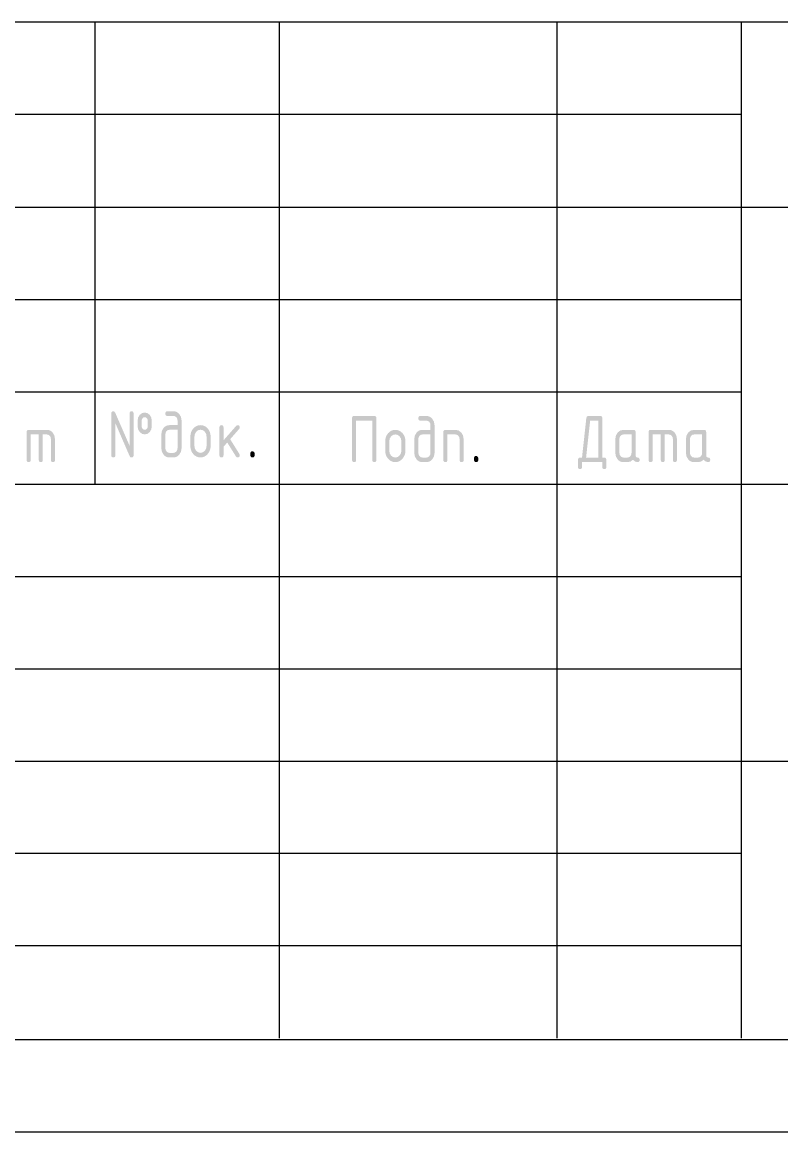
# Model space of a CAD drawing. Header units: millimetres. Extents: x -13069 to 207500, y -71366 to 56785.
# Drawn here: x 33518 to 37626, y -71366 to -65361 of the extents above; entities that cross this region are included whole.
import ezdxf

# ---------------------------------------------------------------- set-up
doc = ezdxf.new("R2010")
doc.units = ezdxf.units.MM

msp = doc.modelspace()

# ---------------------------------------------------------------- hatches: boundary and pattern name
h = msp.add_hatch(color=7)
h.paths.add_polyline_path([(34021.703, -67474.083), (34099.314, -67652.181), (34099.314, -67479.32), (34100.005, -67473.821), (34102.077, -67469.894), (34105.523, -67467.538), (34110.338, -67466.752), (34115.185, -67467.538), (34118.648, -67469.894), (34120.725, -67473.821), (34121.418, -67479.32), (34121.418, -67704.216), (34120.725, -67709.662), (34118.648, -67713.476), (34115.185, -67715.719), (34110.338, -67716.453), (34104.399, -67715.047), (34100.527, -67710.499), (34022.64, -67531.024), (34022.64, -67704.216), (34021.948, -67709.662), (34019.877, -67713.476), (34016.431, -67715.719), (34011.616, -67716.453), (34006.768, -67715.719), (34003.306, -67713.476), (34001.229, -67709.662), (34000.536, -67704.216), (34000.536, -67479.32), (34001.229, -67473.821), (34003.306, -67469.894), (34006.768, -67467.538), (34011.616, -67466.752), (34017.569, -67468.578)])
h.paths.add_polyline_path([(34198.092, -67548.111), (34198.092, -67517.354), (34196.92, -67510.078), (34193.186, -67504.124), (34187.949, -67499.866), (34181.555, -67498.502), (34175.237, -67499.866), (34169.869, -67504.124), (34166.417, -67510.078), (34165.239, -67517.354), (34165.239, -67548.111), (34166.417, -67555.27), (34169.869, -67561.396), (34175.237, -67565.316), (34181.555, -67566.632), (34187.949, -67565.316), (34193.186, -67561.396), (34196.92, -67555.146)])
h.paths.add_polyline_path([(34219.865, -67548.111), (34217.122, -67564.793), (34208.84, -67578.869), (34196.479, -67588.584), (34181.555, -67591.768), (34166.914, -67588.584), (34154.546, -67578.869), (34145.995, -67564.793), (34143.191, -67548.111), (34143.191, -67517.354), (34145.995, -67500.535), (34154.546, -67486.32), (34166.914, -67476.867), (34181.555, -67473.697), (34196.479, -67476.867), (34208.84, -67486.32), (34217.122, -67500.535), (34219.865, -67517.354)])
h = msp.add_hatch(color=7)
h.paths.add_polyline_path([(34381.271, -67516.692), (34381.271, -67666.512), (34378.054, -67685.888), (34368.428, -67702.121), (34361.642, -67708.5), (34354.2, -67712.966), (34346.127, -67715.593), (34337.45, -67716.453), (34315.346, -67716.453), (34306.483, -67715.593), (34298.348, -67712.966), (34290.968, -67708.5), (34284.368, -67702.121), (34274.694, -67685.888), (34271.469, -67666.512), (34271.469, -67591.768), (34274.694, -67572.392), (34284.368, -67556.159), (34291.084, -67549.943), (34298.451, -67545.459), (34306.522, -67542.741), (34315.346, -67541.828), (34359.223, -67541.828), (34359.223, -67516.692), (34357.645, -67506.984), (34353.049, -67498.888), (34345.952, -67493.672), (34337.45, -67491.887), (34304.322, -67491.887), (34299.666, -67491.102), (34296.302, -67488.746), (34294.26, -67484.818), (34293.573, -67479.32), (34294.26, -67473.821), (34296.302, -67469.894), (34299.666, -67467.538), (34304.322, -67466.752), (34337.45, -67466.752), (34346.313, -67467.663), (34354.448, -67470.404), (34361.828, -67474.984), (34368.428, -67481.414), (34378.054, -67497.338)])
h.paths.add_polyline_path([(34359.223, -67666.512), (34359.223, -67566.963), (34315.346, -67566.963), (34306.837, -67568.768), (34299.692, -67573.963), (34295.123, -67582.08), (34293.573, -67591.768), (34293.573, -67666.512), (34295.165, -67676.076), (34300.022, -67684.317), (34307.126, -67689.822), (34315.346, -67691.648), (34337.45, -67691.648), (34345.794, -67689.822), (34352.774, -67684.317), (34357.611, -67676.2)])
h = msp.add_hatch(color=7)
h.dxf.hatch_style = 2
h.paths.add_polyline_path([(35315.486, -67492.152), (35425.288, -67492.152), (35429.944, -67492.938), (35433.308, -67495.294), (35435.349, -67499.221), (35436.036, -67504.72), (35436.036, -67729.616), (35435.349, -67735.062), (35433.308, -67738.876), (35429.944, -67741.119), (35425.288, -67741.853), (35420.44, -67741.119), (35416.978, -67738.876), (35414.901, -67735.062), (35414.208, -67729.616), (35414.208, -67517.287), (35326.51, -67517.287), (35326.51, -67729.616), (35325.818, -67735.062), (35323.747, -67738.876), (35320.301, -67741.119), (35315.486, -67741.853), (35310.638, -67741.119), (35307.176, -67738.876), (35305.099, -67735.062), (35304.406, -67729.616), (35304.406, -67504.72), (35305.099, -67499.221), (35307.176, -67495.294), (35310.638, -67492.938)])
h = msp.add_hatch(color=7)
h.paths.add_polyline_path([(35751.1, -67542.092), (35751.1, -67691.912), (35747.883, -67711.288), (35738.257, -67727.521), (35731.471, -67733.9), (35724.029, -67738.366), (35715.956, -67740.993), (35707.279, -67741.853), (35685.175, -67741.853), (35676.312, -67740.993), (35668.177, -67738.366), (35660.797, -67733.9), (35654.197, -67727.521), (35644.523, -67711.288), (35641.298, -67691.912), (35641.298, -67617.168), (35644.523, -67597.792), (35654.197, -67581.559), (35660.913, -67575.343), (35668.28, -67570.859), (35676.35, -67568.141), (35685.175, -67567.228), (35729.052, -67567.228), (35729.052, -67542.092), (35727.474, -67532.384), (35722.878, -67524.288), (35715.781, -67519.072), (35707.279, -67517.287), (35674.151, -67517.287), (35669.495, -67516.502), (35666.13, -67514.146), (35664.089, -67510.218), (35663.402, -67504.72), (35664.089, -67499.221), (35666.13, -67495.294), (35669.495, -67492.938), (35674.151, -67492.152), (35707.279, -67492.152), (35716.142, -67493.063), (35724.277, -67495.804), (35731.657, -67500.384), (35738.257, -67506.814), (35747.883, -67522.738)])
h.paths.add_polyline_path([(35729.052, -67691.912), (35729.052, -67592.363), (35685.175, -67592.363), (35676.666, -67594.168), (35669.52, -67599.363), (35664.952, -67607.48), (35663.402, -67617.168), (35663.402, -67691.912), (35664.994, -67701.476), (35669.851, -67709.717), (35676.955, -67715.222), (35685.175, -67717.048), (35707.279, -67717.048), (35715.623, -67715.222), (35722.602, -67709.717), (35727.439, -67701.6)])
h = msp.add_hatch(color=7)
h.paths.add_polyline_path([(36659.47, -67717.048), (36668.978, -67717.137), (36673.856, -67717.764), (36679.651, -67721.685), (36681.518, -67729.285), (36681.518, -67766.988), (36680.827, -67772.486), (36678.755, -67776.414), (36675.309, -67778.77), (36670.494, -67779.556), (36665.655, -67778.77), (36662.212, -67776.414), (36660.153, -67772.486), (36659.47, -67766.988), (36659.47, -67741.853), (36549.943, -67741.853), (36549.943, -67766.988), (36549.251, -67772.486), (36547.18, -67776.414), (36543.734, -67778.77), (36538.919, -67779.556), (36534.072, -67778.77), (36530.609, -67776.414), (36528.532, -67772.486), (36527.839, -67766.988), (36527.839, -67729.285), (36529.727, -67721.685), (36535.501, -67717.764), (36540.373, -67717.137), (36549.667, -67717.048), (36572.929, -67503.672), (36576.119, -67495.018), (36582.74, -67492.152), (36648.721, -67492.152), (36653.377, -67492.938), (36656.741, -67495.294), (36658.782, -67499.221), (36659.47, -67504.72)])
h.paths.add_polyline_path([(36637.641, -67717.048), (36637.641, -67517.287), (36593.82, -67517.287), (36571.716, -67717.048)])
h = msp.add_hatch(color=7)
h.paths.add_polyline_path([(34428.847, -67654.275), (34428.847, -67604.335), (34429.832, -67591.751), (34432.802, -67580.185), (34437.777, -67569.601), (34444.777, -67559.963), (34453.246, -67551.99), (34462.547, -67546.327), (34472.706, -67542.948), (34483.748, -67541.828), (34494.814, -67542.943), (34504.97, -67546.286), (34514.258, -67551.85), (34522.719, -67559.632), (34529.743, -67569.276), (34534.715, -67579.896), (34537.672, -67591.56), (34538.649, -67604.335), (34538.649, -67654.275), (34537.62, -67666.668), (34534.549, -67678.136), (34529.464, -67688.684), (34522.388, -67698.318), (34514.072, -67706.29), (34504.805, -67711.953), (34494.669, -67715.332), (34483.748, -67716.453), (34472.706, -67715.332), (34462.547, -67711.953), (34453.246, -67706.29), (34444.777, -67698.318), (34437.777, -67688.684), (34432.802, -67678.136), (34429.832, -67666.668)])
h.paths.add_polyline_path([(34516.601, -67653.945), (34516.601, -67604.005), (34514.279, -67589.666), (34507.12, -67577.436), (34496.447, -67569.285), (34483.748, -67566.632), (34471.077, -67569.285), (34460.432, -67577.436), (34453.273, -67589.666), (34450.951, -67604.005), (34450.951, -67653.945), (34453.273, -67668.524), (34460.432, -67680.458), (34471.077, -67688.802), (34483.748, -67691.648), (34496.447, -67688.802), (34507.12, -67680.458), (34514.279, -67668.38)])
h = msp.add_hatch(color=7)
h.dxf.hatch_style = 2
h.paths.add_polyline_path([(34608.328, -67623.904), (34677.341, -67545.3), (34680.737, -67542.654), (34685.002, -67541.828), (34689.841, -67542.608), (34693.285, -67544.928), (34695.343, -67548.757), (34696.027, -67554.065), (34695.152, -67558.812), (34692.664, -67562.774), (34644.543, -67617.95), (34693.932, -67696.884), (34696.027, -67704.216), (34695.343, -67709.662), (34693.285, -67713.476), (34689.841, -67715.719), (34685.002, -67716.453), (34679.718, -67715.137), (34675.797, -67711.216), (34628.558, -67635.755), (34608.328, -67659.181), (34608.328, -67704.216), (34607.637, -67709.662), (34605.565, -67713.476), (34602.12, -67715.719), (34597.304, -67716.453), (34592.457, -67715.719), (34588.995, -67713.476), (34586.917, -67709.662), (34586.225, -67704.216), (34586.225, -67554.065), (34586.917, -67548.757), (34588.995, -67544.928), (34592.457, -67542.608), (34597.304, -67541.828), (34602.12, -67542.608), (34605.565, -67544.928), (34607.637, -67548.757), (34608.328, -67554.065)])
h = msp.add_hatch(color=7)
h.dxf.hatch_style = 2
h.paths.add_polyline_path([(33553.146, -67567.228), (33651.869, -67567.228), (33660.717, -67568.141), (33668.791, -67570.859), (33676.162, -67575.343), (33682.902, -67581.559), (33692.528, -67597.792), (33695.745, -67617.168), (33695.745, -67729.616), (33695.054, -67735.062), (33692.982, -67738.876), (33689.536, -67741.119), (33684.721, -67741.853), (33679.882, -67741.119), (33676.439, -67738.876), (33674.381, -67735.062), (33673.697, -67729.616), (33673.697, -67617.168), (33672.119, -67607.48), (33667.523, -67599.363), (33660.419, -67594.024), (33651.869, -67592.363), (33629.82, -67592.363), (33629.82, -67729.616), (33629.128, -67735.062), (33627.057, -67738.876), (33623.611, -67741.119), (33618.796, -67741.853), (33614.116, -67741.119), (33610.755, -67738.876), (33608.727, -67735.062), (33608.047, -67729.616), (33608.047, -67592.363), (33564.17, -67592.363), (33564.17, -67729.616), (33563.479, -67735.062), (33561.407, -67738.876), (33557.961, -67741.119), (33553.146, -67741.853), (33548.299, -67741.119), (33544.836, -67738.876), (33542.759, -67735.062), (33542.067, -67729.616), (33542.067, -67579.465), (33542.759, -67574.157), (33544.836, -67570.328), (33548.299, -67568.008)])
h = msp.add_hatch(color=7)
h.paths.add_polyline_path([(35483.747, -67679.675), (35483.747, -67629.735), (35484.732, -67617.151), (35487.702, -67605.585), (35492.677, -67595.001), (35499.677, -67585.363), (35508.146, -67577.39), (35517.447, -67571.727), (35527.606, -67568.348), (35538.648, -67567.228), (35549.714, -67568.343), (35559.87, -67571.686), (35569.158, -67577.25), (35577.619, -67585.032), (35584.643, -67594.676), (35589.615, -67605.296), (35592.572, -67616.96), (35593.549, -67629.735), (35593.549, -67679.675), (35592.52, -67692.068), (35589.449, -67703.536), (35584.364, -67714.084), (35577.288, -67723.718), (35568.972, -67731.69), (35559.704, -67737.353), (35549.569, -67740.732), (35538.648, -67741.853), (35527.606, -67740.732), (35517.447, -67737.353), (35508.146, -67731.69), (35499.677, -67723.718), (35492.677, -67714.084), (35487.702, -67703.536), (35484.732, -67692.068)])
h.paths.add_polyline_path([(35571.5, -67679.345), (35571.5, -67629.405), (35569.178, -67615.066), (35562.02, -67602.836), (35551.347, -67594.685), (35538.648, -67592.032), (35525.977, -67594.685), (35515.332, -67602.836), (35508.173, -67615.066), (35505.851, -67629.405), (35505.851, -67679.345), (35508.173, -67693.924), (35515.332, -67705.858), (35525.977, -67714.202), (35538.648, -67717.048), (35551.347, -67714.202), (35562.02, -67705.858), (35569.178, -67693.78)])
h = msp.add_hatch(color=7)
h.dxf.hatch_style = 2
h.paths.add_polyline_path([(35798.849, -67729.616), (35798.849, -67579.465), (35799.542, -67574.157), (35801.619, -67570.328), (35805.082, -67568.008), (35809.929, -67567.228), (35864.83, -67567.228), (35881.58, -67570.859), (35895.808, -67581.559), (35905.434, -67597.792), (35908.651, -67617.168), (35908.651, -67729.616), (35907.968, -67735.062), (35905.909, -67738.876), (35902.466, -67741.119), (35897.627, -67741.853), (35892.812, -67741.119), (35889.366, -67738.876), (35887.294, -67735.062), (35886.603, -67729.616), (35886.603, -67617.168), (35885.025, -67607.48), (35880.429, -67599.363), (35873.332, -67594.024), (35864.83, -67592.363), (35820.953, -67592.363), (35820.953, -67729.616), (35820.262, -67735.062), (35818.19, -67738.876), (35814.744, -67741.119), (35809.929, -67741.853), (35805.082, -67741.119), (35801.619, -67738.876), (35799.542, -67735.062)])
h = msp.add_hatch(color=7)
h.paths.add_polyline_path([(36817.743, -67592.363), (36773.866, -67592.363), (36765.357, -67594.168), (36758.212, -67599.363), (36753.643, -67607.48), (36752.093, -67617.168), (36752.093, -67691.912), (36753.685, -67701.476), (36758.542, -67709.717), (36765.646, -67715.222), (36773.866, -67717.048), (36795.97, -67717.048), (36804.314, -67715.222), (36811.294, -67709.717), (36816.131, -67701.6), (36817.743, -67691.912)])
h.paths.add_polyline_path([(36861.62, -67729.616), (36860.932, -67735.062), (36858.891, -67738.876), (36855.527, -67741.119), (36850.871, -67741.853), (36836.815, -67738.669), (36825.736, -67728.954), (36812.114, -67738.669), (36795.97, -67741.853), (36773.866, -67741.853), (36765.003, -67740.993), (36756.868, -67738.366), (36749.488, -67733.9), (36742.888, -67727.521), (36733.214, -67711.432), (36729.989, -67691.912), (36729.989, -67617.168), (36733.214, -67597.792), (36742.888, -67581.559), (36756.868, -67570.859), (36773.866, -67567.228), (36828.767, -67567.228), (36833.606, -67568.008), (36837.049, -67570.328), (36839.108, -67574.157), (36839.792, -67579.465), (36839.792, -67704.48), (36840.484, -67709.979), (36842.561, -67713.906), (36846.024, -67716.262), (36850.871, -67717.048), (36855.527, -67717.833), (36858.891, -67720.19), (36860.932, -67724.117)])
h = msp.add_hatch(color=7)
h.dxf.hatch_style = 2
h.paths.add_polyline_path([(36921.122, -67567.228), (37019.845, -67567.228), (37028.694, -67568.141), (37036.767, -67570.859), (37044.138, -67575.343), (37050.879, -67581.559), (37060.504, -67597.792), (37063.722, -67617.168), (37063.722, -67729.616), (37063.03, -67735.062), (37060.959, -67738.876), (37057.513, -67741.119), (37052.698, -67741.853), (37047.859, -67741.119), (37044.416, -67738.876), (37042.357, -67735.062), (37041.673, -67729.616), (37041.673, -67617.168), (37040.095, -67607.48), (37035.5, -67599.363), (37028.396, -67594.024), (37019.845, -67592.363), (36997.796, -67592.363), (36997.796, -67729.616), (36997.105, -67735.062), (36995.034, -67738.876), (36991.588, -67741.119), (36986.772, -67741.853), (36982.093, -67741.119), (36978.731, -67738.876), (36976.703, -67735.062), (36976.023, -67729.616), (36976.023, -67592.363), (36932.147, -67592.363), (36932.147, -67729.616), (36931.455, -67735.062), (36929.384, -67738.876), (36925.938, -67741.119), (36921.122, -67741.853), (36916.275, -67741.119), (36912.813, -67738.876), (36910.735, -67735.062), (36910.043, -67729.616), (36910.043, -67579.465), (36910.735, -67574.157), (36912.813, -67570.328), (36916.275, -67568.008)])
h = msp.add_hatch(color=7)
h.paths.add_polyline_path([(37199.947, -67592.363), (37156.07, -67592.363), (37147.561, -67594.168), (37140.415, -67599.363), (37135.847, -67607.48), (37134.297, -67617.168), (37134.297, -67691.912), (37135.889, -67701.476), (37140.746, -67709.717), (37147.85, -67715.222), (37156.07, -67717.048), (37178.174, -67717.048), (37186.518, -67715.222), (37193.497, -67709.717), (37198.334, -67701.6), (37199.947, -67691.912)])
h.paths.add_polyline_path([(37243.823, -67729.616), (37243.136, -67735.062), (37241.095, -67738.876), (37237.731, -67741.119), (37233.075, -67741.853), (37219.019, -67738.669), (37207.939, -67728.954), (37194.317, -67738.669), (37178.174, -67741.853), (37156.07, -67741.853), (37147.207, -67740.993), (37139.072, -67738.366), (37131.692, -67733.9), (37125.092, -67727.521), (37115.418, -67711.432), (37112.193, -67691.912), (37112.193, -67617.168), (37115.418, -67597.792), (37125.092, -67581.559), (37139.072, -67570.859), (37156.07, -67567.228), (37210.971, -67567.228), (37215.81, -67568.008), (37219.253, -67570.328), (37221.311, -67574.157), (37221.995, -67579.465), (37221.995, -67704.48), (37222.688, -67709.979), (37224.765, -67713.906), (37228.227, -67716.262), (37233.075, -67717.048), (37237.731, -67717.833), (37241.095, -67720.19), (37243.136, -67724.117)])

# ---------------------------------------------------------------- linework, layer by layer
at = {"color": 7, "lineweight": 0}
for points in [[(49409.273, -65360.863), (30909.544, -65360.863)], [(33911.049, -65360.863), (33911.049, -67862.767)], [(34910.05, -65360.863), (34910.05, -70859.972)], [(36412.953, -65360.863), (36412.953, -70859.972)], [(37411.954, -65360.863), (37411.954, -70859.972)], [(37411.954, -65860.364), (30909.544, -65860.364)], [(37411.954, -66364.165), (30909.544, -66364.165)], [(49409.273, -66364.165), (37411.954, -66364.165)], [(37411.954, -66863.666), (30909.544, -66863.666)], [(37411.954, -67363.166), (30909.544, -67363.166)], [(49409.273, -67862.767), (30909.544, -67862.767)], [(37411.954, -68362.268), (30909.544, -68362.268)], [(37411.954, -68861.769), (30909.544, -68861.769)], [(37411.954, -69361.369), (30909.544, -69361.369)], [(49409.273, -69361.369), (37411.954, -69361.369)], [(37411.954, -69860.87), (30909.544, -69860.87)], [(37411.954, -70360.371), (30909.544, -70360.371)], [(9908.232, -70866.372), (49409.293, -70866.372)], [(7909.232, -71366.372), (49909.273, -71366.372)]]:
    msp.add_lwpolyline(points, dxfattribs=at)

# ---------------------------------------------------------------- texts
at = {"color": 7, "char_height": 235.0611, "attachment_point": 1}
for insert in [(34732.297, -67481.392), (35943.032, -67506.791)]:
    msp.add_mtext('{\\fGOSTCommon|b0|i0|c0;.}', dxfattribs=dict(at, insert=insert))

doc.saveas('drawing.dxf')
